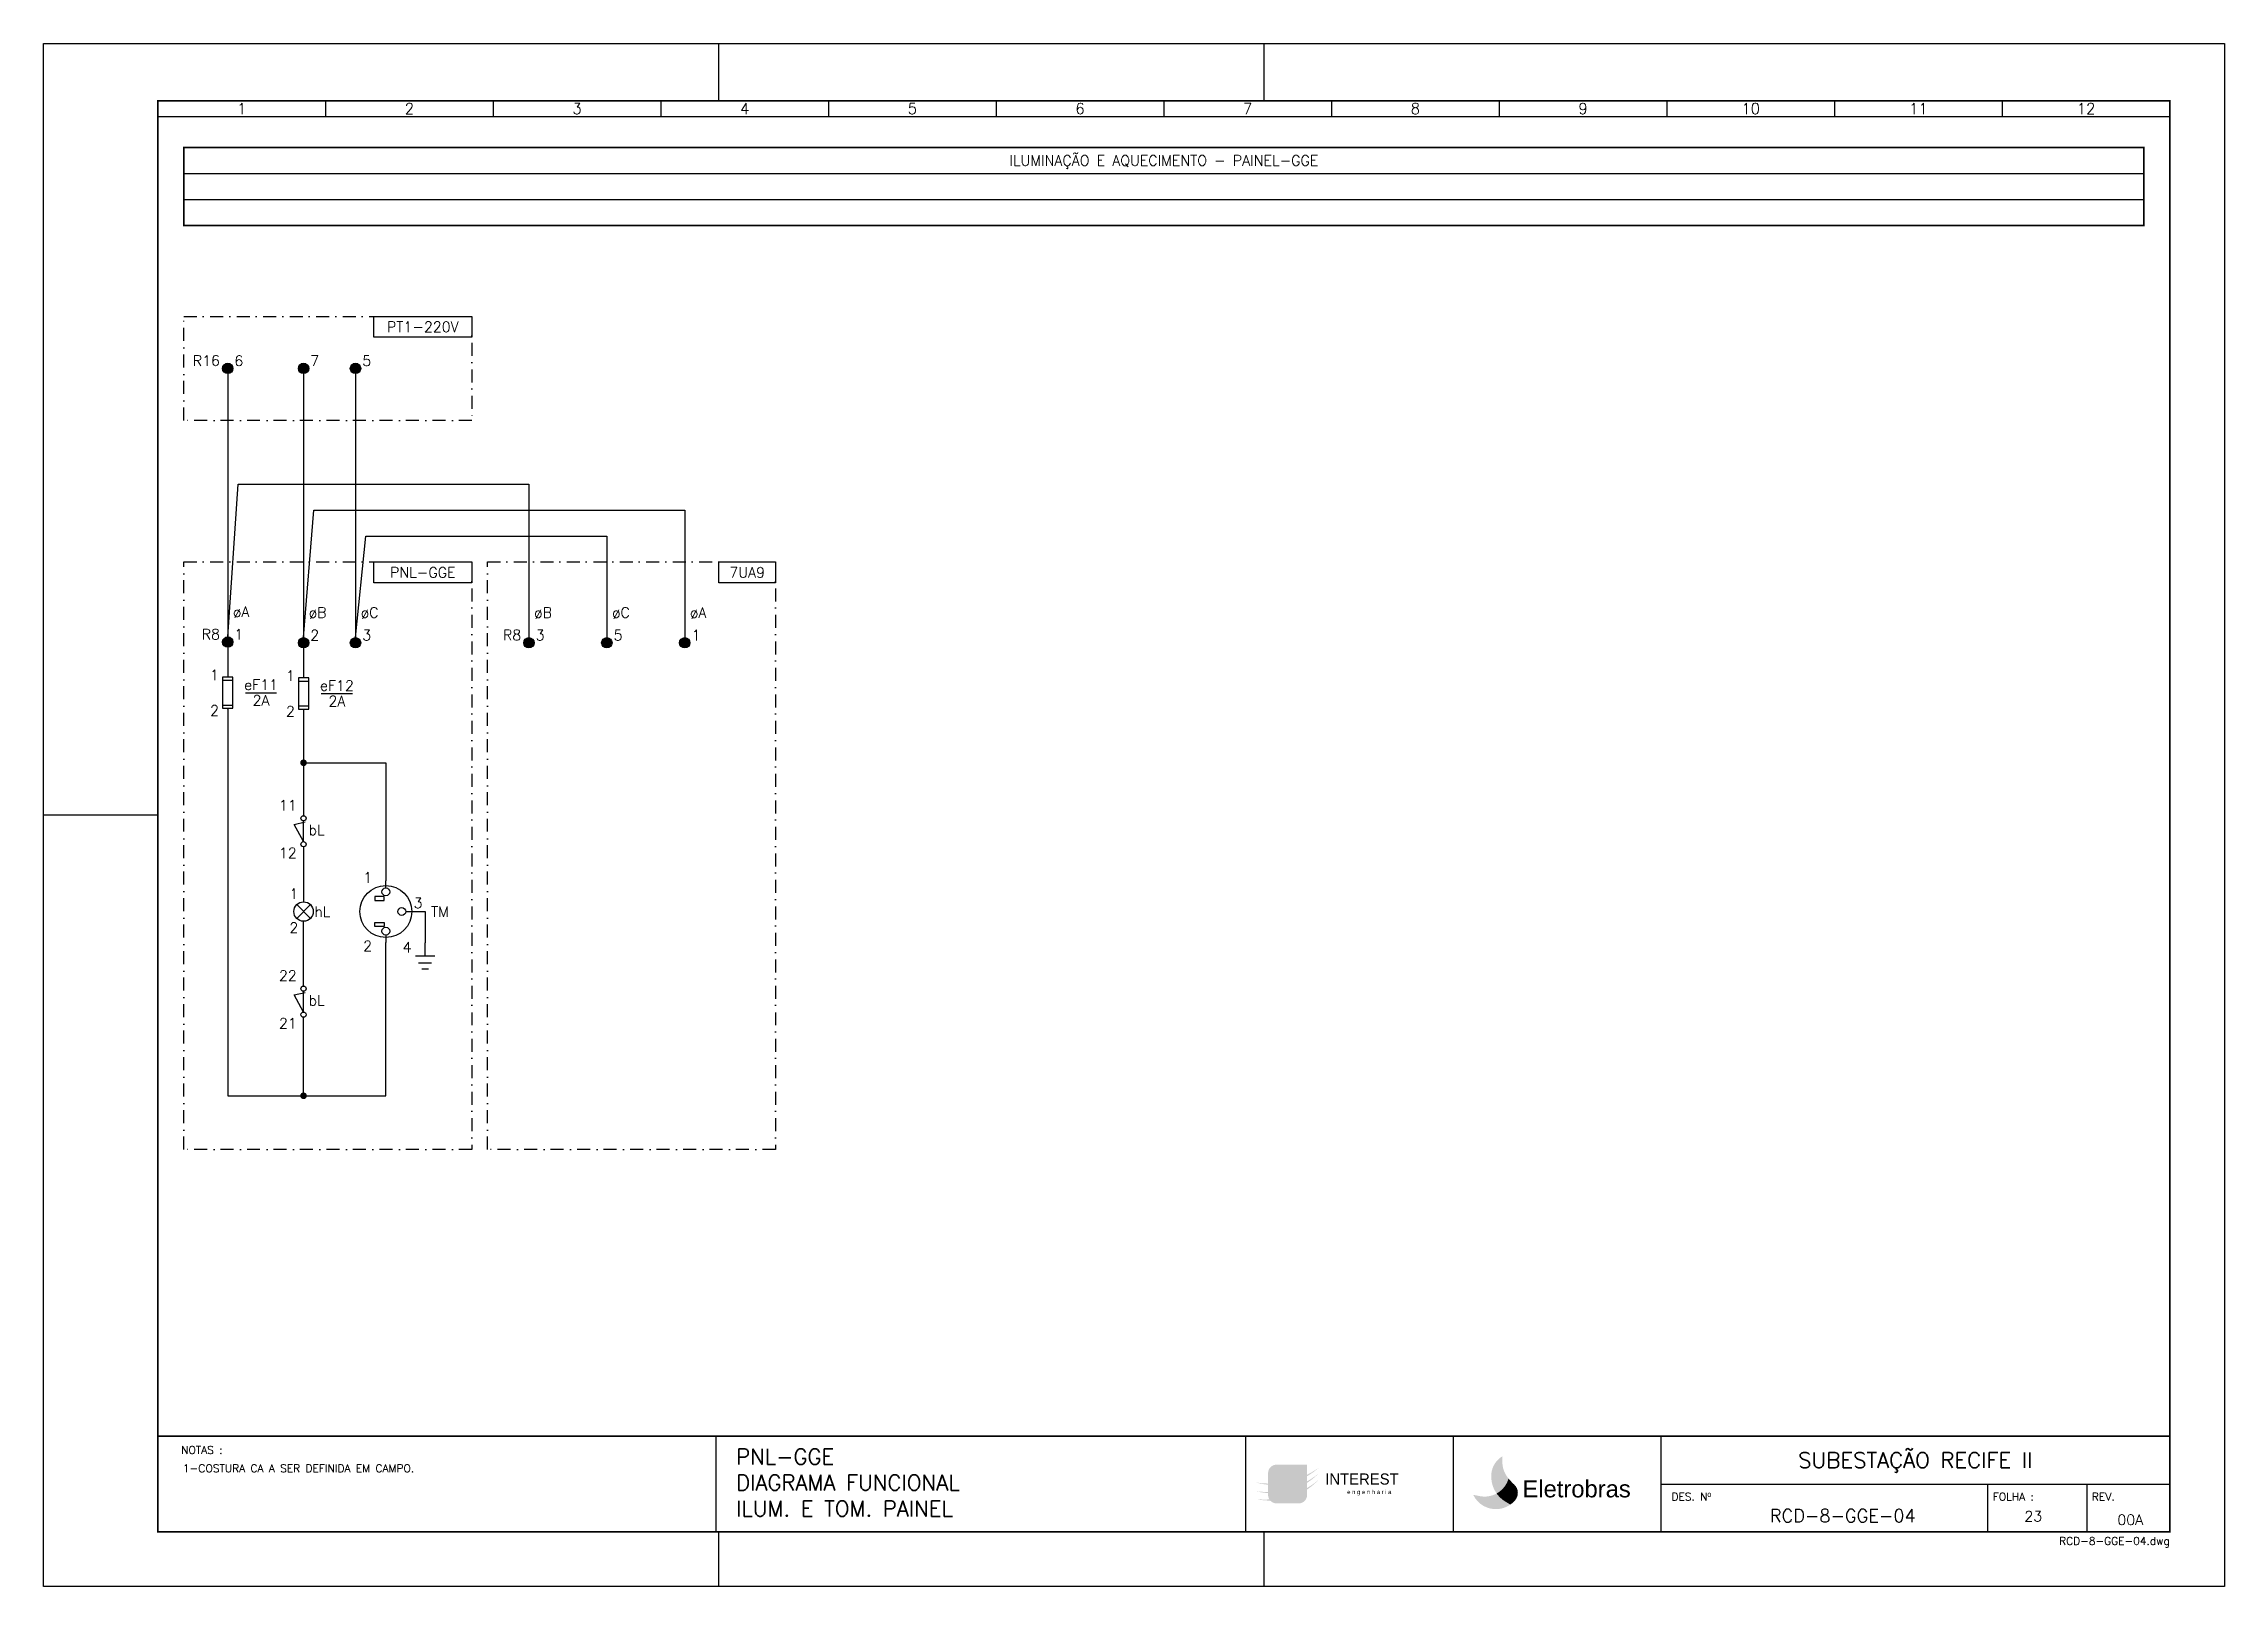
# Model space of a CAD drawing. Header units: millimetres. Extents: x 0 to 420, y 0 to 297.
import ezdxf
from ezdxf.enums import TextEntityAlignment as Align

# ---------------------------------------------------------------- set-up
doc = ezdxf.new("R2010")
doc.units = ezdxf.units.MM
doc.header["$LTSCALE"] = 5
doc.linetypes.add('DASHDOT', pattern=[1, 0.5, -0.25, 0, -0.25])
doc.layers.add('-1', color=7, linetype='Continuous')
doc.layers.add('23', color=7, linetype='Continuous')
doc.styles.add('Romans', font='romans.shx')
doc.styles.add('swis721ltexbt', font='swissel.ttf')
doc.styles.add('TÍTULO', font='bgothm.ttf')

# ---------------------------------------------------------------- blocks, each defined once
blk = doc.blocks.new('V_P_LÂMPADA-ABERTA')
at = {"color": 7}
for p, q in [((-1.325992638037675, 1.325992638037633), (1.325992638037675, -1.325992638037633)), ((-1.325992638037762, -1.325992638037718), (1.325992638037505, 1.325992638037632))]:
    blk.add_line(p, q, dxfattribs=at)
at = {"color": 7, "linetype": 'Continuous'}
blk.add_circle((-8.615330671091215e-14, 4.213296378452469e-14), 1.875236772319737, dxfattribs=at)
at = {"color": 7, "style": 'Romans', "flags": 4}
for tag, p in [('T1', (-1.007048456067473, 3.417626260037051)), ('T2', (-1.007048456067473, -3.11670023213646))]:
    blk.add_attdef(tag, text='', height=2, dxfattribs=at).set_placement(p, align=Align.MIDDLE_RIGHT)
blk.add_attdef('NOME1', text='', height=2, dxfattribs=at).set_placement((2.083003204626118, 1.376676550535194e-14), align=Align.MIDDLE_LEFT)
blk = doc.blocks.new('H_P_FUSIVEL')
for p, q in [((0, 0), (0, 0.1500000000000057)), ((3.421481355436867, -2.999999999999943), (9.420246993615649, -2.999999999999943)), ((0, -6.150000000000006), (0, -6))]:
    blk.add_line(p, q)
blk.add_lwpolyline([(-1, 0), (-1, -6), (1, -6), (1, 0)], close=True)
for points in [[(-1, -0.5999999999999375), (1, -0.5999999999999375)], [(-1, -5.399999999999949), (1, -5.399999999999949)]]:
    blk.add_lwpolyline(points)
at = {"lineweight": -3, "style": 'Romans'}
for tag, p in [('T1', (-1.688046850484739, 0.4053361199929668)), ('T2', (-1.688046850484739, -6.421281521052123))]:
    blk.add_attdef(tag, text='', height=2, dxfattribs=at).set_placement(p, align=Align.MIDDLE_RIGHT)
for tag, p in [('NOME1', (6.420864174526287, -1.476676369062403)), ('CORR.', (6.420864174526287, -4.476676369062403))]:
    blk.add_attdef(tag, text='', height=2, dxfattribs=at).set_placement(p, align=Align.MIDDLE_CENTER)
blk = doc.blocks.new('V_P_2_MS')
at = {"linetype": 'Continuous'}
for points in [[(-1.80142218503428, -1.711093789378197), (0.2898370641292765, -1.214545424042711)], [(0, -5), (0, -1)], [(-1.80142218503428, -34.52249848429744), (0.2898370641292765, -34.02595011896196)], [(0, -37.81140469491925), (0, -33.81140469491925)]]:
    blk.add_lwpolyline(points, dxfattribs=at)
for points in [[(7.673861546209082e-12, -5.000000000011312), (-1.80142218503428, -1.711093789378197)], [(7.673861546209082e-12, -37.81140469493056), (-1.80142218503428, -34.52249848429744)]]:
    blk.add_lwpolyline(points)
for centre in [(0, -0.5), (0, -5.5), (0, -33.31140469491925), (0, -38.31140469491925)]:
    blk.add_circle(centre, 0.5)
at = {"color": 7, "style": 'Romans', "flags": 4}
for tag, p in [('T1', (-1.32, 2.01)), ('T2', (-1.32, -7.17)), ('T4', (-1.320000000000001, -30.8)), ('T3', (-1.32, -39.98301559722888))]:
    blk.add_attdef(tag, text='', height=2, dxfattribs=at).set_placement(p, align=Align.MIDDLE_RIGHT)
for p in [(0.9699999999999999, -2.75), (0.9699999999999999, -35.56140468591283)]:
    blk.add_attdef('NOME1', text='', height=2, dxfattribs=at).set_placement(p, align=Align.MIDDLE_LEFT)
blk = doc.blocks.new('A$C50B94123')
at = {"layer": '-1'}
h = blk.add_hatch(color=30, dxfattribs=at)
h.set_gradient(color1=(5, 5, 5), color2=(133, 133, 133), tint=1, name='SPHERICAL')
edge = h.paths.add_edge_path()
edge.add_arc((-15.26579361261247, 9.644708119324775), 12.83597686203685, 258.065647103654, 316.1711348147143, ccw=False)
edge.add_arc((-16.35620883691172, 13.18511423915987), 16.17472280395064, 264.4513555286467, 309.7854263897207)
edge = h.paths.add_edge_path()
edge.add_arc((-15.02781635183442, 11.0861060865538), 12.835976862037, 256.5523597027098, 314.65784741376996, ccw=False)
edge.add_arc((-16.02435347340315, 14.65407394236269), 16.17472280395063, 262.938068127703, 308.2721389887766)
edge = h.paths.add_edge_path()
edge.add_arc((-14.54554752906074, 12.65599777394488), 12.8359768620369, 254.0424989218203, 312.1479866328806, ccw=False)
edge.add_arc((-15.38488262876513, 16.26418255928405), 16.17472280395056, 260.4282073468137, 305.7622782078874)
h = blk.add_hatch(color=30, dxfattribs=at)
h.set_gradient(color1=(235, 63, 15), color2=(249, 106, 67), tint=1)
edge = h.paths.add_edge_path()
edge.add_arc((-14.04064566026113, 2.091710842868622), 1.63824035376465, 90, 180.0000000000008, ccw=False)
edge.add_line((-14.04064566026113, 3.729951196633294), (-8.162032023640222, 3.729951196633294))
edge.add_line((-8.16203202364045, 3.729951196633294), (-8.16203202364045, -2.092748427320828))
edge.add_arc((-9.800272377405008, -2.092748427320828), 1.638240353764697, -89.99999999999841, 7.958078640513122e-13, ccw=False)
edge.add_line((-9.800272377405008, -3.730988781085614), (-14.04064566026136, -3.730988781085614))
edge.add_arc((-14.04064566026113, -2.092748427320828), 1.638240353764685, 179.9999999999992, 269.99999999999835, ccw=False)
edge.add_line((-15.67888601402592, -2.092748427320828), (-15.67888601402592, 2.091710842868508))
at = {"layer": '-1', "style": 'TÍTULO'}
blk.add_text('e n g e n h a r i a', height=0.8222418208671064, dxfattribs=at).set_placement((-0.4397592019452077, -1.937870783976848))
at = {"layer": '-1', "insert": (-4.665700284129571, 2.032010750117422), "char_height": 2.137828734254477, "width": 22.41522282205233, "attachment_point": 1, "style": 'TÍTULO'}
blk.add_mtext('INTEREST', dxfattribs=at)
blk = doc.blocks.new('ReguaH')
at = {"color": 7}
blk.add_line((0, 0), (0.0001, 0), dxfattribs=at)
for p, q in [((0, 0), (0, -3)), ((32.29166666666666, 0), (32.29166666666666, -3)), ((64.58333333333333, 0), (64.58333333333333, -3)), ((96.875, 0), (96.875, -3)), ((129.1666666666667, 0), (129.1666666666667, -3)), ((161.4583333333333, 0), (161.4583333333333, -3)), ((193.75, 0), (193.75, -3)), ((226.0416666666667, 0), (226.0416666666667, -3)), ((258.3333333333333, 0), (258.3333333333333, -3)), ((290.625, 0), (290.625, -3)), ((322.9166666666666, 0), (322.9166666666666, -3)), ((355.2083333333333, 0), (355.2083333333333, -3)), ((0, -3), (387.5, -3))]:
    blk.add_line(p, q)
at = {"style": 'Romans'}
for s, p in [('1', (16.14583333333333, -1.5)), ('2', (48.4375, -1.5)), ('3', (80.72916666666666, -1.5)), ('4', (113.0208333333333, -1.5)), ('5', (145.3125, -1.5)), ('6', (177.6041666666667, -1.5)), ('7', (209.8958333333333, -1.5)), ('8', (242.1875, -1.5)), ('9', (274.4791666666666, -1.5)), ('10', (306.7708333333333, -1.5)), ('11', (339.0624999999999, -1.5)), ('12', (371.3541666666666, -1.5))]:
    blk.add_text(s, height=2.1, dxfattribs=at).set_placement(p, align=Align.MIDDLE)
blk = doc.blocks.new('A3_PADRÃO_ELB')
at = {"layer": '-1'}
h = blk.add_hatch(color=52, dxfattribs=at)
h.dxf.hatch_style = 1
h.set_gradient(color1=(255, 255, 255), color2=(219, 219, 0), tint=1, name='CURVED')
h.paths.add_polyline_path([(280.9475090741806, 24.01124607517704), (280.964260271522, 25.04732435035839, 0.2374842745208784), (278.8368584543394, 21.78500608007744, 0.1839640754547736), (279.8426344249791, 17.88401081065967, 0.197761554642841), (282.1427373753439, 20.75462518983841, -0.006765842908749096), (281.9525808261286, 20.99333593740448, -0.1704469911014208)])
h = blk.add_hatch(color=256, dxfattribs=at)
h.dxf.hatch_style = 1
h.set_gradient(color1=(4, 109, 154), color2=(106, 208, 251), rotation=100.00000000000003, one_color=1, tint=0.699999988079071, name='INVHEMISPHERICAL')
h.paths.add_polyline_path([(281.5673033008978, 16.29113458494976, -0.1048381939187001), (279.8426344249791, 17.88401081065967, -0.1773435074553258), (276.5586958815155, 17.37503181889042), (275.3358586186122, 17.61944006036356, 0.3251477335083075), (280.3109636296912, 14.90438363680005, 0.120760907917335), (282.483584431994, 15.74589158247545)])
at = {"layer": '-1', "true_color": 0x00a800}
h = blk.add_hatch(color=94, dxfattribs=at)
h.dxf.hatch_style = 1
h.paths.add_polyline_path([(283.2256716470046, 19.60658504373714, -0.03502881821197043), (282.1427373753439, 20.75462518983841, -0.197761554642841), (279.8426344249791, 17.88401081065967, 0.1048381939187006), (281.5673033008978, 16.29113458494976), (282.483584431994, 15.74589158247545, 0.06424220193402479), (283.4099347700875, 16.58867496044695, 0.4024724162321053)])
at = {"layer": '-1', "color": 7, "linetype": 'Continuous'}
for p, q in [((311.4999999999998, 19.69999999999999), (409.4999999999998, 19.69999999999999)), ((374.3731073553345, 19.69999999999999), (374.3731073553345, 10.5)), ((393.5, 19.69999999999999), (393.5, 10.5))]:
    blk.add_line(p, q, dxfattribs=at)
at = {"layer": '-1', "color": 5, "linetype": 'Continuous', "const_width": 0.3}
for points in [[(22, 28.89999999999998), (409.4999999999998, 28.89999999999998)], [(129.5, 10.5), (129.5, 28.89999999999998)], [(231.4999999999998, 10.5), (231.4999999999998, 28.89999999999998)], [(271.4999999999998, 10.5), (271.4999999999998, 28.89999999999998)], [(311.4999999999998, 10.5), (311.4999999999998, 28.89999999999998)]]:
    blk.add_lwpolyline(points, dxfattribs=at)
at = {"color": 7}
for p, q in [((129.9999999999999, 296.9999999999999), (129.9999999999999, 286)), ((234.9999999999999, 296.9999999999999), (234.9999999999999, 286)), ((0, 148.5), (22, 148.5)), ((130.0000000000001, 10.5), (130.0000000000001, 0)), ((235.0000000000001, 10.5), (235.0000000000001, 0))]:
    blk.add_line(p, q, dxfattribs=at)
blk.add_lwpolyline([(0, 0), (0, 296.9999999999999), (419.9999999999999, 296.9999999999999), (419.9999999999999, 0)], close=True, dxfattribs=at)
at = {"color": 5, "const_width": 0.3}
blk.add_lwpolyline([(22, 286), (409.5, 286), (409.5, 10.5), (22, 10.5)], close=True, dxfattribs=at)
at = {"layer": '-1'}
for name, p in [('ReguaH', (22, 286)), ('A$C50B94123', (251.4999999999998, 19.69999999999999))]:
    blk.add_blockref(name, p, dxfattribs=at)
at = {"layer": '-1', "color": 7, "linetype": 'Continuous', "style": 'Romans'}
for s, p in [('NOTAS :', (26.5, 25.5)), ('DES. Nº ', (313.4999999999998, 16.5)), ('FOLHA :', (375.3731073553345, 16.5)), ('REV.', (394.5, 16.5))]:
    blk.add_text(s, height=1.5, dxfattribs=at).set_placement(p)
at = {"layer": '-1', "color": 102, "style": 'swis721ltexbt'}
blk.add_text('Eletrobras', height=3.276000000000002, dxfattribs=at).set_placement((284.8141043169768, 17.13231759443562))
at = {"layer": '-1', "color": 7, "lineweight": -3, "style": 'Romans'}
for tag, p in [('TITULO1PAG', (133.3567601827599, 24.97611892621899)), ('TITULO2PAG', (133.3567601827599, 19.97611892621899)), ('TITULO3PAG', (133.3567601827599, 14.97611892621899))]:
    blk.add_attdef(tag, text='', height=3, dxfattribs=at).set_placement(p, align=Align.MIDDLE_LEFT)
at = {"layer": '-1', "color": 7, "linetype": 'Continuous', "style": 'Romans'}
for tag, height, p in [('SISTEMA', 3, (360.4999999999998, 24.29999999999995)), ('DESENHO_NUM_CORPO', 2.5, (346.4999999999995, 13.60000000000002))]:
    blk.add_attdef(tag, text='', height=height, dxfattribs=at).set_placement(p, align=Align.MIDDLE_CENTER)
blk.add_attdef('FL', text='', height=2, dxfattribs=at).set_placement((384.8996643384253, 12.5), align=Align.RIGHT)
at = {"layer": '-1', "color": 7, "lineweight": -3, "style": 'Romans'}
blk.add_attdef('REV', text='', height=2, dxfattribs=at).set_placement((401.8720942482025, 12.81760492851993), align=Align.MIDDLE_CENTER)
at = {"insert": (409.5, 7.5), "char_height": 1.5, "attachment_point": 9, "style": 'Romans'}
blk.add_mtext('RCD-8-GGE-04.dwg', dxfattribs=at)
blk = doc.blocks.new('V_E_BTERRA')
for p, q in [((0, -2.599999999999994), (0, 0)), ((1.875, -2.599999999999994), (-1.875, -2.599999999999994)), ((-1.25, -3.849999999999994), (1.25, -3.849999999999994)), ((0.625, -5.099999999999994), (-0.625, -5.099999999999994))]:
    blk.add_line(p, q)
at = {"style": 'Romans', "flags": 4}
blk.add_attdef('T1', text='', height=2, dxfattribs=at).set_placement((-2.608720992036773, -0.8804366982329839), align=Align.MIDDLE_RIGHT)
at = {"style": 'Romans', "width": 0.9}
blk.add_attdef('EFC', text='', height=2, dxfattribs=at).set_placement((1.862047835600251, -3.840142536720908), align=Align.MIDDLE_LEFT)
blk = doc.blocks.new('V_P_TOMADA-3PINOS')
for p, q in [((0, -1.408161910076416), (0, 0)), ((3.822899654913385, -5.945885582251208), (5.911449827456693, -5.945885582251208)), ((0, -10.47391184659264), (0, -11.89361532680186))]:
    blk.add_line(p, q)
for points in [[(-2.13828117358662, -3.062678327192259), (-2.13828117358662, -3.829092837310213), (-0.3054108327384029, -3.829092837310213), (-0.3054108327384029, -3.062678327192259)], [(-2.13828117358662, -8.829092837310156), (-2.13828117358662, -8.062678327192202), (-0.3054108327384029, -8.062678327192202), (-0.3054108327384029, -8.829092837310156)]]:
    blk.add_lwpolyline(points, close=True)
at = {"color": 7}
blk.add_circle((0, -5.945885582251208), 5, dxfattribs=at)
at = {"color": 0, "linetype": 'Continuous'}
for centre in [(0, -2.158161910076416), (0, -9.723911846592642)]:
    blk.add_circle(centre, 0.75, dxfattribs=at)
at = {"linetype": 'Continuous'}
blk.add_circle((3.072899654913385, -5.945885582251208), 0.75, dxfattribs=at)
at = {"lineweight": -3, "style": 'Romans'}
for tag, p in [('T1', (-4.363051729811673, 0.6092816444371749)), ('T3', (5.353517268121038, -4.283168351918732)), ('NOME1', (8.706197406523358, -5.945885582251208)), ('T2', (-4.363051729811673, -12.58140962054429))]:
    blk.add_attdef(tag, text='', height=2, dxfattribs=at).set_placement(p, align=Align.MIDDLE_LEFT)
blk = doc.blocks.new('H_B_FECH_ESQ_CIMA')
h = blk.add_hatch(color=256)
h.dxf.hatch_style = 1
h.paths.add_polyline_path([(0, 0, 1), (2, 0, 1)])
blk.add_circle((1, 0), 1)
at = {"style": 'Romans', "flags": 4}
blk.add_attdef('NOME1', text='', height=2, dxfattribs=at).set_placement((-0.4981108285869027, 1.5), align=Align.MIDDLE_RIGHT)
blk.add_attdef('T1', text='', height=2, dxfattribs=at).set_placement((2.298031019487212, 1.471685035450776), align=Align.MIDDLE_LEFT)

msp = doc.modelspace()

# ---------------------------------------------------------------- hatches: boundary and pattern name
at = {"layer": '23', "lineweight": 9}
h = msp.add_hatch(color=7, dxfattribs=at)
edge = h.paths.add_edge_path(flags=16)
edge.add_arc((50.06305399624988, 158.5563759910603), 0.65, 0, 360)
h = msp.add_hatch(color=7, dxfattribs=at)
edge = h.paths.add_edge_path(flags=16)
edge.add_arc((50.06305399624988, 94.44699916439225), 0.65, 0, 360)

# ---------------------------------------------------------------- linework, layer by layer
at = {"layer": '23', "color": 7, "linetype": 'Continuous'}
for p, q in [((26.99999991370169, 272.0000007114267), (404.4999989419548, 272.0000007114267)), ((26.99999885565626, 267.0000010380517), (404.4999978839094, 267.0000010380517))]:
    msp.add_line(p, q, dxfattribs=at)
at = {"layer": '23', "color": 5, "const_width": 0.3}
msp.add_lwpolyline([(27.00000097174734, 277.0000003848016), (404.5, 277.0000003848016), (404.5, 262.0000010380517), (27.00000097174728, 262.0000010380517)], close=True, dxfattribs=at)
at = {"layer": '23', "linetype": 'DASHDOT'}
for points in [[(27.00000097174739, 244.4765989724538), (82.47323252831364, 244.4765989724538), (82.47323252831364, 224.4765989724538), (27.00000097174733, 224.4765989724538)], [(27.00000097174739, 197.2083384958024), (82.47323252831364, 197.2083384958024), (82.47323252831364, 84.0930642468125), (27.00000097174733, 84.0930642468125)], [(85.47323252831364, 197.2083384958024), (140.9464640848799, 197.2083384958024), (140.9464640848799, 84.0930642468125), (85.47323252831359, 84.0930642468125)]]:
    msp.add_lwpolyline(points, close=True, dxfattribs=at)
at = {"layer": '23'}
for points in [[(63.57864842861448, 244.4765989724538), (82.47323252831364, 244.4765989724538), (82.47323252831364, 240.4765989724538), (63.57864842861448, 240.4765989724538)], [(63.57864842861448, 197.2083384958024), (82.47323252831364, 197.2083384958024), (82.47323252831364, 193.2083384958024), (63.57864842861448, 193.2083384958024)], [(130.0518799851807, 197.2083384958024), (140.9464640848799, 197.2083384958024), (140.9464640848799, 193.2083384958024), (130.0518799851807, 193.2083384958024)]]:
    msp.add_lwpolyline(points, close=True, dxfattribs=at)
for points in [[(35.45226695125967, 233.4765989724538), (35.45226695125967, 182.8011473429955)], [(50.06305399624995, 233.4765989724538), (50.06305399624995, 182.6511473429955)], [(60.06305399624995, 233.4765989724538), (60.06305399624995, 182.6511473429955)], [(35.45226695125967, 182.8011473429955), (37.45226695125967, 212.2083384958024), (93.47323252831364, 212.2083384958024), (93.47323252831364, 182.6511473429955)], [(50.06305399624995, 182.6511473429955), (52.06305399625001, 207.2083384958024), (123.4732325283136, 207.2083384958024), (123.4732325283136, 182.6511473429955)], [(60.06305399624995, 182.6511473429955), (62.06305399624995, 202.2083384958024), (108.4732325283136, 202.2083384958024), (108.4732325283136, 182.6511473429955)]]:
    msp.add_lwpolyline(points, dxfattribs=at)
at = {"layer": '23', "color": 7}
for points in [[(35.45226695125967, 180.8011473429955), (35.45226695125967, 175.1920512720034)], [(50.06305399624995, 180.6511473429955), (50.06305399624995, 175.0420512720034)], [(35.45226695125961, 168.8920512720034), (35.45226695125961, 94.44699916439225), (65.90857012220309, 94.44699916439225), (65.90857012220309, 123.9642302803555)], [(50.06305399624988, 168.7420512720034), (50.06305399624988, 148.3707007101172)], [(50.06305399624988, 158.5563759910603), (65.90857012220312, 158.5563759910603), (65.90857012220312, 135.8578456071574)], [(50.06305399624988, 142.3707007101172), (50.06305399624988, 131.7871967972259)], [(50.06305399624988, 115.559296015198), (50.06305399624988, 128.0367232525865)], [(71.82001994965975, 129.9119600249062), (73.47272865507699, 129.9119600249062), (73.47272865507699, 123.9197100290244)], [(50.06305399624988, 94.44699916439225), (50.06305399624988, 109.559296015198)]]:
    msp.add_lwpolyline(points, dxfattribs=at)

# ---------------------------------------------------------------- block references
ref = msp.add_blockref('A3_PADRÃO_ELB', (0, 0))
ref.add_attrib('DESENHO_NUM_CORPO', 'RCD-8-GGE-04', dxfattribs={"layer": '-1', "color": 7, "linetype": 'Continuous', "height": 2.5, "style": 'Romans'}).set_placement((346.4999999999995, 13.60000000000002), align=Align.MIDDLE_CENTER)
ref.add_attrib('SISTEMA', 'SUBESTAÇÃO RECIFE II', dxfattribs={"layer": '-1', "color": 7, "linetype": 'Continuous', "height": 3, "style": 'Romans'}).set_placement((360.4999999999998, 24.29999999999995), align=Align.MIDDLE_CENTER)
at = {"layer": '23'}
for name, p, values in [('H_B_FECH_ESQ_CIMA', (34.45226695125967, 234.4765989724538), {'NOME1': 'R16', 'T1': '6'}), ('H_B_FECH_ESQ_CIMA', (92.47323252831364, 181.6511473429955), {'NOME1': 'R8', 'T1': '3'}), ('H_P_FUSIVEL', (35.45226695125961, 175.0420512720034), {'NOME1': 'eF11', 'CORR.': '2A', 'T1': '1', 'T2': '2'}), ('H_P_FUSIVEL', (50.06305399624988, 174.8920512720034), {'NOME1': 'eF12', 'CORR.': '2A', 'T1': '1', 'T2': '2'}), ('V_P_TOMADA-3PINOS', (65.90857012220306, 135.8578456071574), {'NOME1': 'TM', 'T3': '3', 'T2': '2', 'T1': '1'})]:
    msp.add_blockref(name, p, dxfattribs=at).add_auto_attribs(values)
ref = msp.add_blockref('H_B_FECH_ESQ_CIMA', (49.06305399624995, 234.4765989724538), dxfattribs=at)
ref.add_attrib('T1', '7', dxfattribs={"layer": '0', "height": 2, "style": 'Romans', "flags": 4}).set_placement((51.36108501573716, 235.9482840079046), align=Align.MIDDLE_LEFT)
ref = msp.add_blockref('H_B_FECH_ESQ_CIMA', (59.06305399624995, 234.4765989724538), dxfattribs=at)
ref.add_attrib('T1', '5', dxfattribs={"layer": '0', "height": 2, "style": 'Romans', "flags": 4}).set_placement((61.36108501573716, 235.9482840079046), align=Align.MIDDLE_LEFT)
ref = msp.add_blockref('H_B_FECH_ESQ_CIMA', (34.45226695125967, 181.8011473429955), dxfattribs=at)
ref.add_attrib('NOME1', 'R8', dxfattribs={"layer": '0', "height": 2, "style": 'Romans'}).set_placement((33.95415612267277, 183.3011473429955), align=Align.MIDDLE_RIGHT)
ref.add_attrib('T1', '1', dxfattribs={"layer": '0', "height": 2, "style": 'Romans'}).set_placement((36.75029797074689, 183.2728323784463), align=Align.MIDDLE_LEFT)
ref = msp.add_blockref('H_B_FECH_ESQ_CIMA', (49.06305399624995, 181.6511473429955), dxfattribs=at)
ref.add_attrib('T1', '2', dxfattribs={"layer": '0', "height": 2, "style": 'Romans'}).set_placement((51.36108501573716, 183.1228323784463), align=Align.MIDDLE_LEFT)
ref = msp.add_blockref('H_B_FECH_ESQ_CIMA', (59.06305399624995, 181.6511473429955), dxfattribs=at)
ref.add_attrib('T1', '3', dxfattribs={"layer": '0', "height": 2, "style": 'Romans'}).set_placement((61.36108501573716, 183.1228323784463), align=Align.MIDDLE_LEFT)
ref = msp.add_blockref('H_B_FECH_ESQ_CIMA', (107.4732325283136, 181.6511473429955), dxfattribs=at)
ref.add_attrib('T1', '5', dxfattribs={"layer": '0', "height": 2, "style": 'Romans', "flags": 4}).set_placement((109.7712635478009, 183.1228323784463), align=Align.MIDDLE_LEFT)
ref = msp.add_blockref('H_B_FECH_ESQ_CIMA', (122.4732325283136, 181.6511473429955), dxfattribs=at)
ref.add_attrib('T1', '1', dxfattribs={"layer": '0', "height": 2, "style": 'Romans', "flags": 4}).set_placement((124.7712635478009, 183.1228323784463), align=Align.MIDDLE_LEFT)
ref = msp.add_blockref('V_P_2_MS', (50.06305399624988, 148.3707007101172), dxfattribs=at)
ref.add_attrib('T1', '11', dxfattribs={"layer": '0', "color": 7, "height": 2, "style": 'Romans'}).set_placement((48.74305399624988, 150.3807007101172), align=Align.MIDDLE_RIGHT)
ref.add_attrib('T2', '12', dxfattribs={"layer": '0', "color": 7, "height": 2, "style": 'Romans'}).set_placement((48.74305399624988, 141.2007007101172), align=Align.MIDDLE_RIGHT)
ref.add_attrib('T3', '21', dxfattribs={"layer": '0', "color": 7, "height": 2, "style": 'Romans'}).set_placement((48.74305399624988, 108.3876851128883), align=Align.MIDDLE_RIGHT)
ref.add_attrib('T4', '22', dxfattribs={"layer": '0', "color": 7, "height": 2, "style": 'Romans'}).set_placement((48.74305399624988, 117.5707007101172), align=Align.MIDDLE_RIGHT)
ref.add_attrib('NOME1', 'bL', dxfattribs={"layer": '0', "color": 7, "height": 2, "style": 'Romans'}).set_placement((51.03305399624988, 145.6207007101172), align=Align.MIDDLE_LEFT)
ref.add_attrib('NOME1', 'bL', dxfattribs={"layer": '0', "color": 7, "height": 2, "style": 'Romans'}).set_placement((51.03305399624988, 112.8092960242044), align=Align.MIDDLE_LEFT)
ref = msp.add_blockref('V_P_LÂMPADA-ABERTA', (50.06305399624997, 129.9119600249062), dxfattribs=at)
ref.add_attrib('NOME1', 'hL', dxfattribs={"layer": '0', "color": 7, "height": 2, "style": 'Romans'}).set_placement((52.14605720087609, 129.9119600249062), align=Align.MIDDLE_LEFT)
ref.add_attrib('T1', '1', dxfattribs={"layer": '0', "color": 7, "height": 2, "style": 'Romans'}).set_placement((49.05600554018249, 133.3295862849432), align=Align.MIDDLE_RIGHT)
ref.add_attrib('T2', '2', dxfattribs={"layer": '0', "color": 7, "height": 2, "style": 'Romans'}).set_placement((49.05600554018249, 126.7952597927697), align=Align.MIDDLE_RIGHT)
ref = msp.add_blockref('V_E_BTERRA', (73.47272865507699, 123.9197100290244), dxfattribs=at)
ref.add_attrib('T1', '4', dxfattribs={"layer": '0', "height": 2, "style": 'Romans'}).set_placement((70.86400766304021, 123.0392733307914), align=Align.MIDDLE_RIGHT)

# ---------------------------------------------------------------- texts
at = {"layer": '23', "style": 'Romans'}
for s, p in [('PT1-220V', (73.02594047846407, 241.4765989724541)), ('PNL-GGE', (73.02594047846407, 194.2083384958026)), ('7UA9', (135.4991720350303, 194.2083384958026))]:
    msp.add_text(s, height=2, dxfattribs=at).set_placement(p, align=Align.CENTER)
for s, p in [('øA', (36.45226695125967, 187.6288558871609)), ('øB', (51.06305399624995, 187.4788558871609)), ('øC', (61.06305399624995, 187.4788558871609)), ('øB', (94.47323252831364, 187.4788558871609)), ('øC', (109.4732325283136, 187.4788558871609)), ('øA', (124.4732325283136, 187.4788558871609))]:
    msp.add_text(s, height=2, dxfattribs=at).set_placement(p, align=Align.MIDDLE_LEFT)
at = {"layer": '23', "color": 7, "lineweight": -3, "style": 'Romans'}
for s, p in [('PNL-GGE', (133.3567601827599, 24.97611892621899)), ('DIAGRAMA FUNCIONAL', (133.3567601827599, 19.97611892621899)), ('ILUM. E TOM. PAINEL', (133.3567601827599, 14.97611892621899))]:
    msp.add_text(s, height=3, dxfattribs=at).set_placement(p, align=Align.MIDDLE_LEFT)
at = {"layer": '23', "color": 7, "style": 'Romans'}
msp.add_text('23', height=2, dxfattribs=at).set_placement((384.8996643384253, 12.5), align=Align.RIGHT)
at = {"layer": '23', "color": 7, "lineweight": -3, "style": 'Romans'}
msp.add_text('00A', height=2, dxfattribs=at).set_placement((401.8720942482025, 12.81760492851993), align=Align.MIDDLE_CENTER)
at = {"layer": '23', "color": 7, "lineweight": 9, "insert": (215.7500004858737, 275.5000003848016), "char_height": 2, "width": 133.5356788802513, "attachment_point": 2, "line_spacing_factor": 1.5, "style": 'Romans'}
msp.add_mtext('ILUMINAÇÃO E AQUECIMENTO - PAINEL-GGE', dxfattribs=at)
at = {"layer": '23', "insert": (26.83906570082571, 23.47611892621898), "char_height": 1.5, "width": 101.6609342991743, "attachment_point": 1, "style": 'Romans'}
msp.add_mtext('1-COSTURA CA A SER DEFINIDA EM CAMPO.', dxfattribs=at)

doc.saveas('drawing.dxf')
